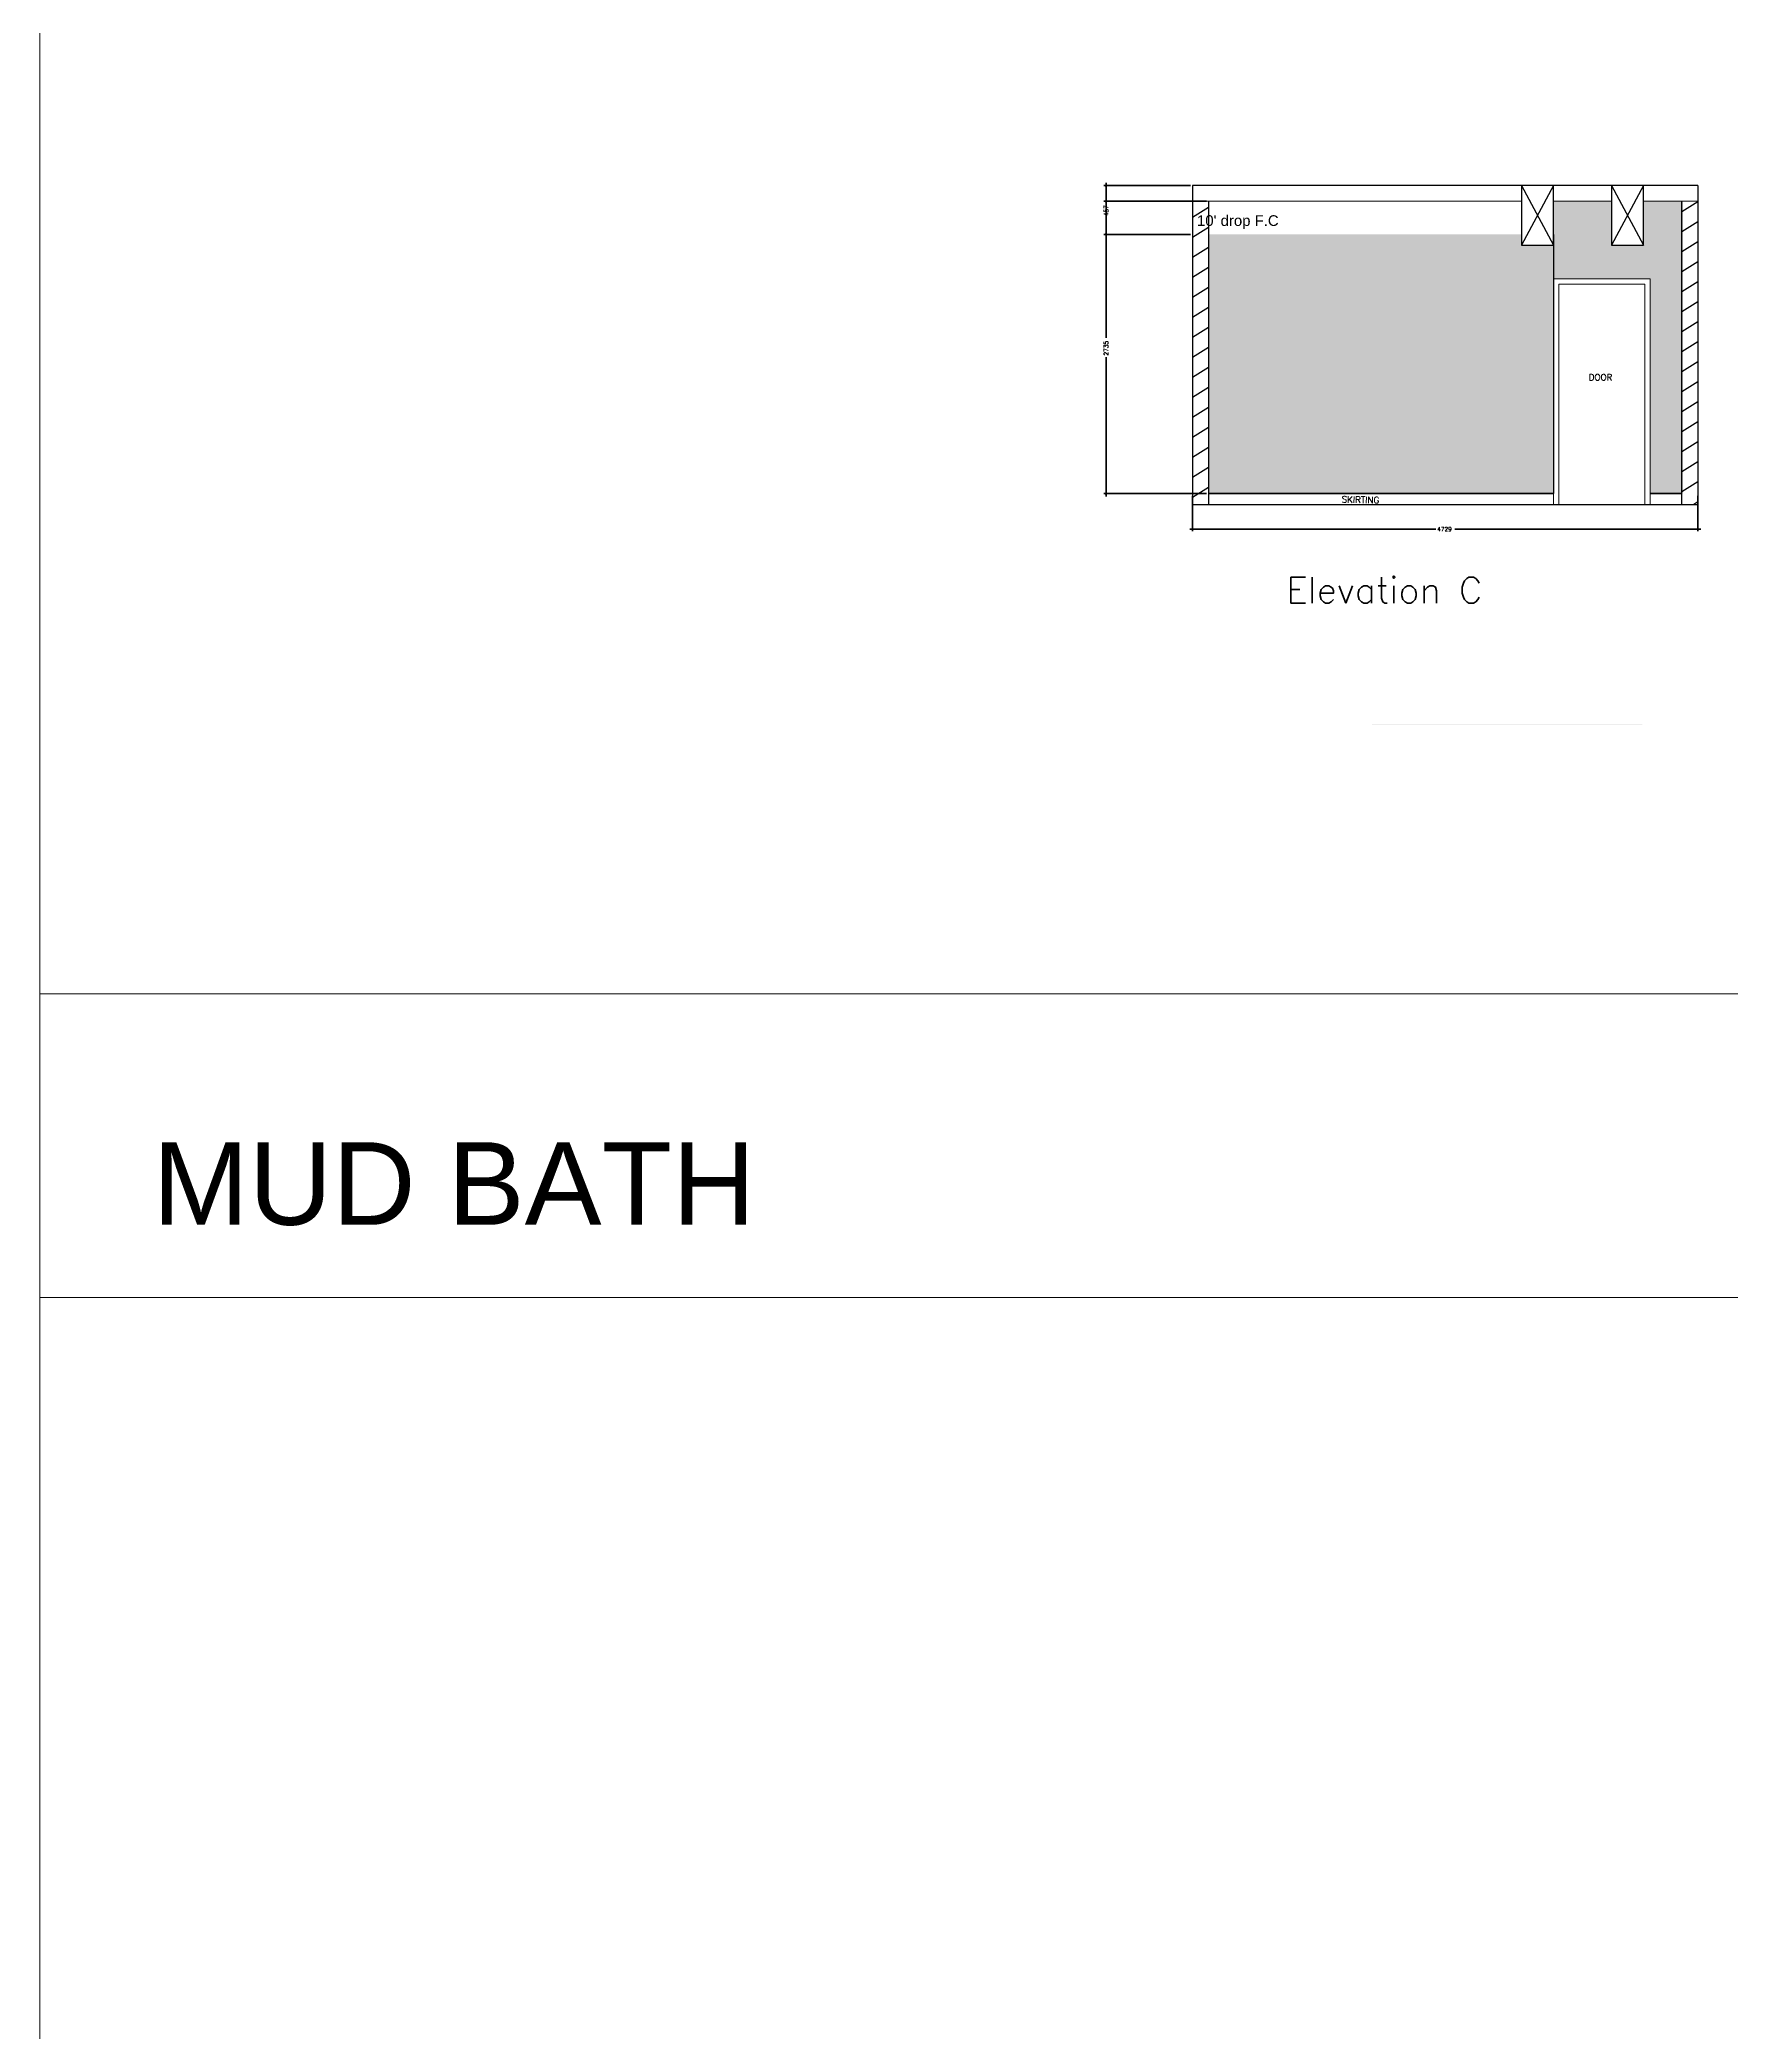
# Model space of a CAD drawing. Header units: millimetres. Extents: x 1464389 to 1998638, y -29162 to 256806.
# Drawn here: x 1520964 to 1536792, y 121458 to 140105 of the extents above; entities that cross this region are included whole.
import ezdxf

# ---------------------------------------------------------------- set-up
doc = ezdxf.new("R2010")
doc.units = ezdxf.units.MM
doc.header["$LTSCALE"] = 15
doc.layers.get('0').update_dxf_attribs({"lineweight": 5})
for name, color, linetype, lineweight in [('false ceiling', 124, 'Continuous', 9), ('Furnituree', 11, 'Continuous', 35), ('ledge wall line', 252, 'Continuous', 13), ('LS_DR_Door', 34, 'Continuous', 5), ('LS_DR_TEXT', 7, 'Continuous', 13)]:
    doc.layers.add(name, color=color, linetype=linetype, lineweight=lineweight)
doc.layers.add('Layer 1', color=7, linetype='Continuous')
doc.layers.add('Text', color=250, linetype='Continuous')
doc.styles.add('ARIAL', font='arial.ttf')
doc.styles.add('ROMANS', font='romans.shx')

msp = doc.modelspace()

# ---------------------------------------------------------------- hatches: boundary and pattern name
at = {"layer": 'Layer 1', "ltscale": 0.25, "true_color": 0xe5e878}
h = msp.add_hatch(color=61, dxfattribs=at)
h.dxf.hatch_style = 1
h.paths.add_polyline_path([(1536330.3, 138593.9), (1535971.7, 138593.9), (1535971.7, 138283.9), (1536330.3, 138283.9)])
at = {"layer": 'ledge wall line', "ltscale": 0.25, "true_color": 0xe5e878}
h = msp.add_hatch(color=61, dxfattribs=at)
h.dxf.hatch_style = 1
h.paths.add_polyline_path([(1535134.7, 137868.7), (1535134.7, 138185.7), (1534834.7, 138185.7), (1534834.7, 138285.7), (1531907.6, 138285.7), (1531907.6, 135860.3), (1535134.7, 135860.3)])
h.paths.add_polyline_path([(1536339.9, 138593.9), (1535977.7, 138593.9), (1535977.7, 138185.7), (1535677.7, 138185.7), (1535671.7, 138593.9), (1535128.7, 138593.9), (1535134.7, 138178.3), (1535134.7, 137868.7), (1536038.7, 137868.7), (1536038.7, 135860.3), (1536339.9, 135860.3)])
h.paths.add_polyline_path([(1533430.8, 133698.8), (1535961.6, 133698.8), (1535961.6, 133700.7), (1533430.8, 133700.7)])

# ---------------------------------------------------------------- linework, layer by layer
msp.add_lwpolyline([(1520964.5, 232978.4), (1662718.6, 232978.4), (1662718.6, -21144.5), (1520964.5, -21144.5)], close=True)
at = {"color": 0, "linetype": 'ByBlock', "const_width": 20}
for points in [[(1530942.6, 138738.3, 1), (1530942.6, 138743.3, 1)], [(1530942.6, 138591.4, 1), (1530942.6, 138596.4, 1)], [(1530942.6, 138286.4, 1), (1530942.6, 138281.4, 1)], [(1530942.6, 135861, 1), (1530942.6, 135856, 1)], [(1531754.1, 135525.3, 1), (1531749.1, 135525.3, 1)], [(1536478.4, 135525.3, 1), (1536483.4, 135525.3, 1)]]:
    msp.add_lwpolyline(points, format="xyb", close=True, dxfattribs=at)
at = {"ltscale": 0.25}
for points in [[(1566247, 131177.1), (1520964.5, 131177.1)], [(1566247, 128333.6), (1520964.5, 128333.6)]]:
    msp.add_lwpolyline(points, dxfattribs=at)
at = {"layer": 'false ceiling', "ltscale": 0.25}
for p, q in [((1531751.6, 138593.9), (1534828.7, 138593.9)), ((1535128.7, 138593.9), (1535671.7, 138593.9)), ((1535971.7, 138593.9), (1536480.9, 138593.9))]:
    msp.add_line(p, q, dxfattribs=at)
at = {"layer": 'Furnituree', "color": 8, "ltscale": 0.25}
for p, q in [((1531731.6, 138740.8), (1530922.6, 138740.8)), ((1531881.6, 138593.9), (1530922.6, 138593.9)), ((1531731.6, 138283.9), (1530922.6, 138283.9)), ((1531881.6, 135858.5), (1530922.6, 135858.5)), ((1531751.6, 135838.5), (1531751.6, 135505.3)), ((1536480.9, 135838.5), (1536480.9, 135505.3))]:
    msp.add_line(p, q, dxfattribs=at)
at = {"layer": 'Furnituree', "ltscale": 0.25}
for p, q in [((1530942.6, 138766.8), (1530942.6, 138583.8)), ((1530942.6, 138619.9), (1530942.6, 137316.7)), ((1530942.6, 138257.9), (1530942.6, 138440.9)), ((1530942.6, 135832.5), (1530942.6, 137135.7)), ((1531725.6, 135525.3), (1534026.7, 135525.3)), ((1536506.9, 135525.3), (1534205.8, 135525.3))]:
    msp.add_line(p, q, dxfattribs=at)
at = {"layer": 'Layer 1', "ltscale": 0.25}
for p, q in [((1531751.6, 138740.8), (1531751.6, 135756.9)), ((1536480.9, 138740.8), (1531751.6, 138740.8)), ((1535128.7, 138741.1), (1534828.7, 138741.1)), ((1534828.7, 138741.1), (1534828.7, 138212.9)), ((1534828.7, 138741.1), (1535128.7, 138183.9)), ((1535128.7, 138741.1), (1534828.7, 138183.9)), ((1535128.7, 138176.4), (1535128.7, 138741.1)), ((1535971.7, 138741.1), (1535671.7, 138741.1)), ((1535671.7, 138741.1), (1535671.7, 138183.9)), ((1535671.7, 138741.1), (1535971.7, 138183.9)), ((1535971.7, 138741.1), (1535671.7, 138183.9)), ((1535971.7, 138183.9), (1535971.7, 138741.1)), ((1536480.9, 138740.8), (1536480.9, 135756.9)), ((1531901.6, 138593.9), (1531901.6, 135756.9)), ((1536330.3, 135756.9), (1536330.3, 138593.9)), ((1534828.7, 138283.9), (1534828.7, 138183.9)), ((1534828.7, 138183.9), (1535128.7, 138183.9)), ((1535128.7, 138283.9), (1535128.7, 135858.5)), ((1535671.7, 138183.9), (1535971.7, 138183.9)), ((1531751.6, 135756.9), (1536480.9, 135756.9)), ((1535128.7, 135858.5), (1531901.6, 135858.5)), ((1531901.6, 135858.5), (1535128.7, 135858.5)), ((1531901.6, 135858.5), (1535128.7, 135858.5)), ((1532418.1, 135756.9), (1534962.4, 135756.9)), ((1536333.9, 135858.5), (1536032.7, 135858.5)), ((1536032.7, 135858.5), (1536333.9, 135858.5)), ((1536032.7, 135858.5), (1536333.9, 135858.5))]:
    msp.add_line(p, q, dxfattribs=at)
at = {"layer": 'Layer 1', "color": 8, "linetype": 'Continuous', "ltscale": 0.25}
for p, q in [((1536480.9, 138589.5), (1536330.3, 138495.3)), ((1531901.6, 138535.9), (1531751.6, 138442.2)), ((1536480.9, 138402.3), (1536330.3, 138308.1)), ((1531901.6, 138348.7), (1531751.6, 138255)), ((1536480.9, 138215.1), (1536330.3, 138120.9)), ((1531901.6, 138161.5), (1531751.6, 138067.8)), ((1536480.9, 138027.9), (1536330.3, 137933.7)), ((1531901.6, 137974.3), (1531751.6, 137880.6)), ((1536480.9, 137840.7), (1536330.3, 137746.5)), ((1531901.6, 137787.1), (1531751.6, 137693.4)), ((1536480.9, 137653.5), (1536330.3, 137559.4)), ((1531901.6, 137599.9), (1531751.6, 137506.2)), ((1536480.9, 137466.3), (1536330.3, 137372.2)), ((1531901.6, 137412.7), (1531751.6, 137319)), ((1536480.9, 137279.1), (1536330.3, 137185)), ((1531901.6, 137225.5), (1531751.6, 137131.8)), ((1536480.9, 137091.9), (1536330.3, 136997.8)), ((1531901.6, 137038.3), (1531751.6, 136944.6)), ((1536480.9, 136904.7), (1536330.3, 136810.6)), ((1531901.6, 136851.1), (1531751.6, 136757.4)), ((1536480.9, 136717.5), (1536330.3, 136623.4)), ((1531901.6, 136663.9), (1531751.6, 136570.2)), ((1536480.9, 136530.3), (1536330.3, 136436.2)), ((1531901.6, 136476.8), (1531751.6, 136383)), ((1536480.9, 136343.1), (1536330.3, 136249)), ((1531901.6, 136289.6), (1531751.6, 136195.8)), ((1536480.9, 136155.9), (1536330.3, 136061.8)), ((1531901.6, 136102.4), (1531751.6, 136008.6)), ((1536480.9, 135968.7), (1536330.3, 135874.6)), ((1531901.6, 135915.2), (1531751.6, 135821.4)), ((1536480.9, 135781.6), (1536441.5, 135756.9))]:
    msp.add_line(p, q, dxfattribs=at)
at = {"layer": 'LS_DR_Door', "ltscale": 0.25}
for p, q in [((1535128.7, 135756.9), (1535128.7, 137866.9)), ((1536008.7, 137866.9), (1535128.7, 137866.9)), ((1536032.7, 137866.9), (1535128.7, 137866.9)), ((1535982.7, 137816.9), (1535178.7, 137816.9)), ((1535178.7, 137816.9), (1535178.7, 135756.9)), ((1535982.7, 135756.9), (1535982.7, 137816.9)), ((1536032.7, 135756.9), (1536032.7, 137866.9))]:
    msp.add_line(p, q, dxfattribs=at)

# ---------------------------------------------------------------- texts
at = {"layer": 'Furnituree', "color": 1, "style": 'ROMANS'}
for s, p in [('457', (1530962.6, 138455.2)), ('2735', (1530962.6, 137150))]:
    msp.add_text(s, height=40, rotation=90, dxfattribs=at).set_placement(p)
msp.add_text('4729', height=40, dxfattribs=at).set_placement((1534041, 135505.3))
at = {"layer": 'Layer 1', "ltscale": 0.25, "style": 'ROMANS'}
msp.add_text('Elevation C', height=244.532, dxfattribs=at).set_placement((1532630, 134832.1))
at = {"layer": 'LS_DR_TEXT', "style": 'ROMANS'}
for s, rotation, p in [('DOOR', 360, (1535458.9, 136916.7)), ('SKIRTING', 358.83067, (1533146.3, 135774.1))]:
    msp.add_text(s, height=60, rotation=rotation, dxfattribs=at).set_placement(p)
at = {"layer": 'Text', "style": 'ARIAL'}
msp.add_text("10' drop F.C", height=100, dxfattribs=at).set_placement((1531793.3, 138363.5))
at = {"layer": 'Text', "color": 3, "style": 'ARIAL'}
msp.add_text('MUD BATH', height=773.26, dxfattribs=at).set_placement((1522020.5, 129014.4))

doc.saveas('drawing.dxf')
